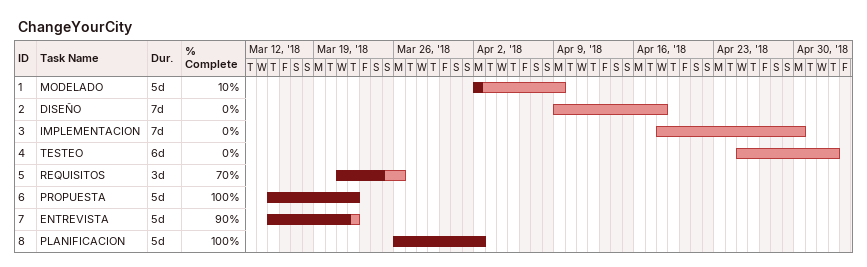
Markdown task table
ChangeYourCity

| ID | Task | Duration | Start | Finish | % complete |
|---|---|---|---|---|---|
| 1 | MODELADO | 5d | 2018-04-02 | 2018-04-09 | 10 |
| 2 | DISEÑO | 7d | 2018-04-09 | 2018-04-18 | 0 |
| 3 | IMPLEMENTACION | 7d | 2018-04-18 | 2018-04-30 | 0 |
| 4 | TESTEO | 6d | 2018-04-25 | 2018-05-03 | 0 |
| 5 | REQUISITOS | 3d | 2018-03-21 | 2018-03-26 | 70 |
| 6 | PROPUESTA | 5d | 2018-03-15 | 2018-03-22 | 100 |
| 7 | ENTREVISTA | 5d | 2018-03-15 | 2018-03-22 | 90 |
| 8 | PLANIFICACION | 5d | 2018-03-26 | 2018-04-02 | 100 |
